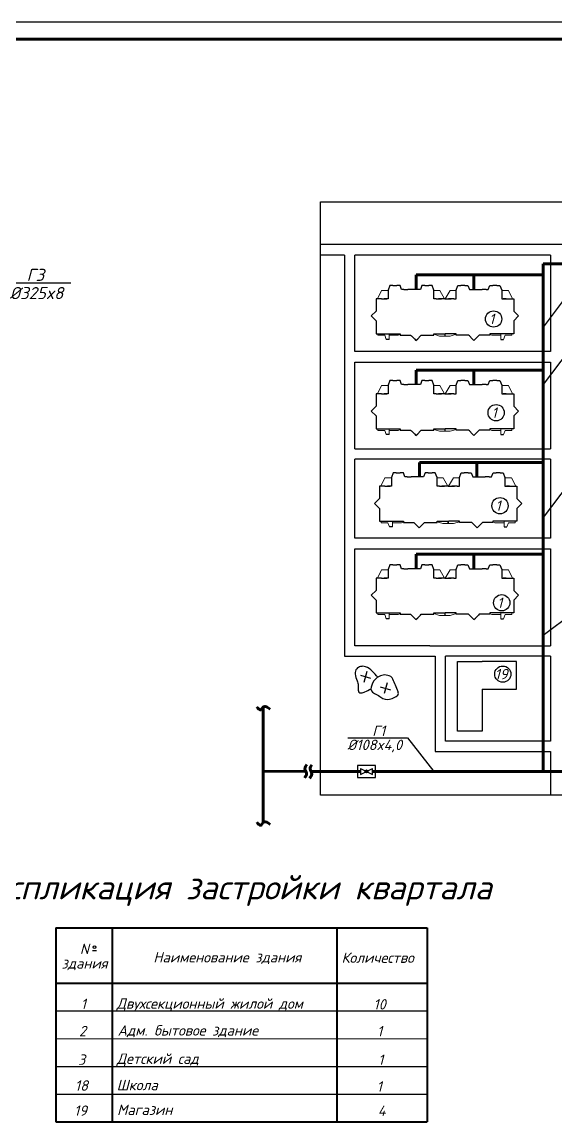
# Model space of a CAD drawing. Header units: millimetres. Extents: x -710977 to 10671, y -929782 to 89628.
# Drawn here: x 1283 to 1437, y 3862.2 to 4179.6 of the extents above; entities that cross this region are included whole.
import ezdxf

# ---------------------------------------------------------------- set-up
doc = ezdxf.new("R2010")
doc.units = ezdxf.units.MM
doc.header["$LTSCALE"] = 0.4
for name, color, linetype, lineweight in [('2', 5, 'Continuous', 50), ('5', 7, 'Continuous', 25), ('A-FLOR', 192, 'Continuous', 9), ('A-WALL', 113, 'Continuous', 9), ('газ', 7, 'Continuous', 40), ('основной', 7, 'Continuous', 60)]:
    doc.layers.add(name, color=color, linetype=linetype, lineweight=lineweight)
for name, color, linetype in [('VPORTS', 7, 'Continuous'), ('А1', 7, 'Continuous'), ('кварталыИнфо', 7, 'Continuous'), ('план', 7, 'Continuous')]:
    doc.layers.add(name, color=color, linetype=linetype)
doc.styles.add('текстовый', font='isocpeui.ttf', dxfattribs={"height": 5})

msp = doc.modelspace()

# ---------------------------------------------------------------- hatches: boundary and pattern name
h = msp.add_hatch(color=0)
edge = h.paths.add_edge_path()
edge.add_arc((1382.347, 3963.373), 0.435, 0, 360)

# ---------------------------------------------------------------- linework, layer by layer
at = {"linetype": 'ByBlock'}
for p, q in [((1369.066, 4127.785), (1640.78, 4127.785)), ((1369.066, 3956.54), (1369.066, 4127.785)), ((1640.78, 3956.54), (1369.066, 3956.54))]:
    msp.add_line(p, q, dxfattribs=at)
for p, q in [((1435.411, 4112.317), (1435.411, 4084.531)), ((1435.411, 4081.531), (1435.411, 4056.486)), ((1435.411, 4053.486), (1435.411, 4030.662)), ((1435.411, 4027.662), (1435.411, 3999.61)), ((1435.411, 3996.61), (1435.411, 3972.159)), ((1435.411, 3969.159), (1435.411, 3956.54))]:
    msp.add_line(p, q)
at = {"color": 7, "lineweight": 25}
for p, q in [((1389.984, 4103.618), (1391.136, 4103.618)), ((1393.122, 4102.466), (1394.274, 4102.466)), ((1399.215, 4103.618), (1400.367, 4103.618)), ((1410.741, 4103.618), (1409.589, 4103.618)), ((1416.834, 4102.466), (1415.682, 4102.466)), ((1419.972, 4103.618), (1418.82, 4103.618)), ((1393.231, 4089.314), (1394.383, 4089.314)), ((1395.341, 4089.06), (1396.155, 4088.245)), ((1397.115, 4088.263), (1397.929, 4089.077)), ((1399.074, 4089.314), (1400.226, 4089.314)), ((1410.882, 4089.314), (1409.73, 4089.314)), ((1412.842, 4088.263), (1412.027, 4089.077)), ((1414.616, 4089.06), (1413.801, 4088.245)), ((1416.726, 4089.314), (1415.574, 4089.314)), ((1389.984, 4076.179), (1391.136, 4076.179)), ((1399.215, 4076.179), (1400.367, 4076.179)), ((1410.741, 4076.179), (1409.589, 4076.179)), ((1419.972, 4076.179), (1418.82, 4076.179)), ((1393.122, 4075.027), (1394.274, 4075.027)), ((1416.834, 4075.027), (1415.682, 4075.027)), ((1393.231, 4061.875), (1394.383, 4061.875)), ((1395.341, 4061.621), (1396.155, 4060.807)), ((1397.115, 4060.824), (1397.929, 4061.639)), ((1399.074, 4061.875), (1400.226, 4061.875)), ((1410.882, 4061.875), (1409.73, 4061.875)), ((1412.842, 4060.824), (1412.027, 4061.639)), ((1414.616, 4061.621), (1413.801, 4060.807)), ((1416.726, 4061.875), (1415.574, 4061.875)), ((1390.924, 4049.523), (1392.076, 4049.523)), ((1394.062, 4048.371), (1395.214, 4048.371)), ((1400.155, 4049.523), (1401.307, 4049.523)), ((1411.68, 4049.523), (1410.528, 4049.523)), ((1417.774, 4048.371), (1416.622, 4048.371)), ((1420.911, 4049.523), (1419.759, 4049.523)), ((1394.17, 4035.219), (1395.322, 4035.219)), ((1396.28, 4034.966), (1397.095, 4034.151)), ((1398.054, 4034.168), (1398.869, 4034.983)), ((1400.014, 4035.219), (1401.166, 4035.219)), ((1411.822, 4035.219), (1410.67, 4035.219)), ((1413.781, 4034.168), (1412.967, 4034.983)), ((1415.555, 4034.966), (1414.741, 4034.151)), ((1417.665, 4035.219), (1416.513, 4035.219)), ((1389.984, 4023.023), (1391.136, 4023.023)), ((1393.122, 4021.871), (1394.274, 4021.871)), ((1399.215, 4023.023), (1400.367, 4023.023)), ((1410.741, 4023.023), (1409.589, 4023.023)), ((1416.834, 4021.871), (1415.682, 4021.871)), ((1419.972, 4023.023), (1418.82, 4023.023)), ((1393.231, 4008.719), (1394.383, 4008.719)), ((1395.341, 4008.465), (1396.155, 4007.65)), ((1397.115, 4007.668), (1397.929, 4008.482)), ((1399.074, 4008.719), (1400.226, 4008.719)), ((1410.882, 4008.719), (1409.73, 4008.719)), ((1412.842, 4007.668), (1412.027, 4008.482)), ((1414.616, 4008.465), (1413.801, 4007.65)), ((1416.726, 4008.719), (1415.574, 4008.719))]:
    msp.add_line(p, q, dxfattribs=at)
at = {"color": 0}
for p, q in [((1379.74, 3965.111), (1379.74, 3961.634)), ((1384.955, 3965.111), (1379.74, 3965.111)), ((1384.955, 3961.634), (1384.955, 3965.111)), ((1379.74, 3961.634), (1384.955, 3961.634)), ((1380.609, 3964.242), (1384.086, 3962.504)), ((1380.609, 3962.504), (1384.086, 3964.242)), ((1380.609, 3964.242), (1380.609, 3962.504)), ((1382.347, 3963.373), (1382.347, 3963.807)), ((1382.347, 3963.373), (1382.347, 3962.938)), ((1384.086, 3962.504), (1384.086, 3964.242))]:
    msp.add_line(p, q, dxfattribs=at)
at = {"color": 0, "linetype": 'ByBlock'}
msp.add_line((1292.747, 3886.254), (1399.839, 3886.268), dxfattribs=at)
at = {"color": 0, "ltscale": 0.5}
for centre in [(1419.014, 4093.938), (1419.75, 4066.901), (1420.863, 4040.063), (1421.352, 4012.052), (1421.67, 3991.456)]:
    msp.add_circle(centre, 2.347, dxfattribs=at)
at = {"color": 0}
msp.add_circle((1382.347, 3963.373), 0.435, dxfattribs=at)
at = {"layer": '2', "color": 0, "lineweight": 60}
for p, q in [((1433.337, 3963.373), (1433.337, 4109.852)), ((1433.337, 4109.852), (1542.035, 4109.852)), ((1396.674, 4102.466), (1396.674, 4106.656)), ((1396.674, 4106.656), (1433.337, 4106.656)), ((1413.282, 4102.466), (1413.282, 4106.656)), ((1396.674, 4075.027), (1396.674, 4079.217)), ((1396.674, 4079.217), (1433.337, 4079.217)), ((1413.282, 4075.027), (1413.282, 4079.217)), ((1397.614, 4048.371), (1397.614, 4052.561)), ((1397.614, 4052.561), (1433.337, 4052.561)), ((1414.222, 4048.371), (1414.222, 4052.561)), ((1396.674, 4021.871), (1396.674, 4026.061)), ((1396.674, 4026.061), (1433.337, 4026.061)), ((1413.282, 4021.871), (1413.282, 4026.061)), ((1352.51, 3963.373), (1352.51, 3981.897)), ((1352.51, 3981.897), (1352.51, 3948.545)), ((1364.858, 3963.366), (1352.51, 3963.416)), ((1366.326, 3963.373), (1380.609, 3963.373)), ((1384.086, 3963.373), (1433.337, 3963.373)), ((1433.337, 3963.373), (1563.726, 3963.373))]:
    msp.add_line(p, q, dxfattribs=at)
at = {"layer": '5', "color": 0, "lineweight": 40}
for p, q in [((1292.748, 3918.254), (1373.837, 3918.254)), ((1292.748, 3918.254), (1292.748, 3862.221)), ((1308.977, 3918.254), (1308.976, 3862.221)), ((1373.837, 3918.254), (1373.835, 3862.224)), ((1373.837, 3918.254), (1399.837, 3918.254)), ((1399.837, 3918.254), (1399.839, 3862.225)), ((1292.748, 3902.254), (1373.837, 3902.254)), ((1373.837, 3902.254), (1399.837, 3902.254)), ((1292.748, 3862.221), (1399.842, 3862.225))]:
    msp.add_line(p, q, dxfattribs=at)
at = {"layer": '5', "color": 0}
for p, q in [((1292.747, 3894.254), (1373.836, 3894.254)), ((1373.836, 3894.254), (1399.836, 3894.254)), ((1292.748, 3878.221), (1373.837, 3878.221)), ((1373.837, 3878.221), (1399.837, 3878.221)), ((1292.748, 3870.221), (1373.837, 3870.221)), ((1373.837, 3870.221), (1399.837, 3870.221))]:
    msp.add_line(p, q, dxfattribs=at)
at = {"layer": '5', "color": 0, "lineweight": 60}
for points in [[(1354.542, 3981.387), (1352.668, 3982.042), (1351.83, 3981.15), (1350.685, 3982.04)], [(1364.447, 3961.518), (1365.087, 3962.614), (1364.575, 3964.18), (1365.099, 3965.376)], [(1365.941, 3961.468), (1366.581, 3962.564), (1366.07, 3964.13), (1366.594, 3965.326)], [(1354.589, 3948.089), (1352.714, 3948.743), (1351.877, 3947.852), (1350.731, 3948.742)]]:
    msp.add_spline(points, degree=3, dxfattribs=at)
at = {"layer": 'A-FLOR', "color": 0}
for p, q in [((1386.688, 4102.168), (1385.5, 4099.778)), ((1388.61, 4102.159), (1386.688, 4102.168)), ((1403.49, 4102.178), (1401.762, 4102.178)), ((1404.882, 4099.778), (1403.49, 4102.178)), ((1405.074, 4099.778), (1406.466, 4102.178)), ((1406.466, 4102.178), (1408.194, 4102.178)), ((1421.346, 4102.159), (1423.269, 4102.168)), ((1423.269, 4102.168), (1424.457, 4099.778)), ((1385.658, 4089.698), (1385.658, 4089.241)), ((1385.658, 4089.241), (1387.595, 4089.241)), ((1387.595, 4089.241), (1388.051, 4088.017)), ((1388.865, 4088.017), (1388.87, 4089.698)), ((1388.869, 4089.237), (1391.486, 4089.241)), ((1391.486, 4089.241), (1392.066, 4089.458)), ((1401.762, 4089.531), (1403.446, 4089.001)), ((1403.446, 4089.001), (1404.919, 4089.001)), ((1406.511, 4089.001), (1405.038, 4089.001)), ((1408.194, 4089.531), (1406.511, 4089.001)), ((1418.47, 4089.241), (1417.89, 4089.458)), ((1421.088, 4089.237), (1418.47, 4089.241)), ((1421.091, 4088.017), (1421.087, 4089.698)), ((1422.362, 4089.241), (1421.906, 4088.017)), ((1424.299, 4089.241), (1422.362, 4089.241)), ((1424.299, 4089.698), (1424.299, 4089.241)), ((1386.688, 4074.729), (1385.5, 4072.339)), ((1388.61, 4074.72), (1386.688, 4074.729)), ((1403.49, 4074.739), (1401.762, 4074.739)), ((1404.882, 4072.339), (1403.49, 4074.739)), ((1405.074, 4072.339), (1406.466, 4074.739)), ((1406.466, 4074.739), (1408.194, 4074.739)), ((1421.346, 4074.72), (1423.269, 4074.729)), ((1423.269, 4074.729), (1424.457, 4072.339)), ((1385.658, 4062.259), (1385.658, 4061.803)), ((1385.658, 4061.803), (1387.595, 4061.803)), ((1387.595, 4061.803), (1388.051, 4060.579)), ((1388.865, 4060.579), (1388.87, 4062.259)), ((1388.869, 4061.798), (1391.486, 4061.803)), ((1391.486, 4061.803), (1392.066, 4062.019)), ((1401.762, 4062.092), (1403.446, 4061.563)), ((1403.446, 4061.563), (1404.919, 4061.563)), ((1406.511, 4061.563), (1405.038, 4061.563)), ((1408.194, 4062.092), (1406.511, 4061.563)), ((1418.47, 4061.803), (1417.89, 4062.019)), ((1421.088, 4061.798), (1418.47, 4061.803)), ((1421.091, 4060.579), (1421.087, 4062.259)), ((1422.362, 4061.803), (1421.906, 4060.579)), ((1424.299, 4061.803), (1422.362, 4061.803)), ((1424.299, 4062.259), (1424.299, 4061.803)), ((1387.627, 4048.074), (1386.439, 4045.683)), ((1389.55, 4048.065), (1387.627, 4048.074)), ((1404.43, 4048.083), (1402.702, 4048.083)), ((1405.822, 4045.683), (1404.43, 4048.083)), ((1406.014, 4045.683), (1407.406, 4048.083)), ((1407.406, 4048.083), (1409.134, 4048.083)), ((1422.286, 4048.065), (1424.208, 4048.074)), ((1424.208, 4048.074), (1425.396, 4045.683)), ((1386.597, 4035.603), (1386.597, 4035.147)), ((1386.597, 4035.147), (1388.534, 4035.147)), ((1388.534, 4035.147), (1388.99, 4033.923)), ((1389.804, 4033.923), (1389.809, 4035.603)), ((1389.808, 4035.142), (1392.425, 4035.147)), ((1392.425, 4035.147), (1393.006, 4035.363)), ((1402.702, 4035.436), (1404.385, 4034.907)), ((1404.385, 4034.907), (1405.858, 4034.907)), ((1407.45, 4034.907), (1405.977, 4034.907)), ((1409.134, 4035.436), (1407.45, 4034.907)), ((1419.41, 4035.147), (1418.83, 4035.363)), ((1422.027, 4035.142), (1419.41, 4035.147)), ((1422.031, 4033.923), (1422.026, 4035.603)), ((1423.301, 4035.147), (1422.845, 4033.923)), ((1425.238, 4035.147), (1423.301, 4035.147)), ((1425.238, 4035.603), (1425.238, 4035.147)), ((1386.688, 4021.573), (1385.5, 4019.183)), ((1388.61, 4021.564), (1386.688, 4021.573)), ((1403.49, 4021.583), (1401.762, 4021.583)), ((1404.882, 4019.183), (1403.49, 4021.583)), ((1405.074, 4019.183), (1406.466, 4021.583)), ((1406.466, 4021.583), (1408.194, 4021.583)), ((1421.346, 4021.564), (1423.269, 4021.573)), ((1423.269, 4021.573), (1424.457, 4019.183)), ((1385.658, 4009.103), (1385.658, 4008.646)), ((1388.865, 4007.422), (1388.87, 4009.103)), ((1421.091, 4007.422), (1421.087, 4009.103)), ((1424.299, 4009.103), (1424.299, 4008.646)), ((1385.658, 4008.646), (1387.595, 4008.646)), ((1387.595, 4008.646), (1388.051, 4007.422)), ((1388.869, 4008.641), (1391.486, 4008.646)), ((1391.486, 4008.646), (1392.066, 4008.862)), ((1401.762, 4008.935), (1403.446, 4008.406)), ((1403.446, 4008.406), (1404.919, 4008.406)), ((1406.511, 4008.406), (1405.038, 4008.406)), ((1408.194, 4008.935), (1406.511, 4008.406)), ((1418.47, 4008.646), (1417.89, 4008.862)), ((1421.088, 4008.641), (1418.47, 4008.646)), ((1422.362, 4008.646), (1421.906, 4007.422)), ((1424.299, 4008.646), (1422.362, 4008.646))]:
    msp.add_line(p, q, dxfattribs=at)
at = {"layer": 'A-WALL', "lineweight": 25}
for p, q in [((1389.116, 4103.618), (1388.61, 4102.269)), ((1388.61, 4102.269), (1388.61, 4099.778)), ((1389.984, 4103.618), (1389.116, 4103.618)), ((1392.041, 4103.618), (1391.136, 4103.618)), ((1392.473, 4102.466), (1392.041, 4103.618)), ((1393.122, 4102.466), (1392.473, 4102.466)), ((1396.098, 4102.466), (1394.274, 4102.466)), ((1397.9, 4102.466), (1397.25, 4102.466)), ((1398.332, 4103.618), (1397.9, 4102.466)), ((1399.215, 4103.618), (1398.332, 4103.618)), ((1401.257, 4103.618), (1400.367, 4103.618)), ((1401.762, 4102.269), (1401.257, 4103.618)), ((1401.762, 4099.778), (1401.762, 4102.269)), ((1408.194, 4102.269), (1408.7, 4103.618)), ((1408.194, 4099.778), (1408.194, 4102.269)), ((1408.7, 4103.618), (1409.589, 4103.618)), ((1410.741, 4103.618), (1411.625, 4103.618)), ((1411.625, 4103.618), (1412.057, 4102.466)), ((1412.057, 4102.466), (1412.706, 4102.466)), ((1413.858, 4102.466), (1415.682, 4102.466)), ((1416.834, 4102.466), (1417.484, 4102.466)), ((1417.484, 4102.466), (1417.916, 4103.618)), ((1417.916, 4103.618), (1418.82, 4103.618)), ((1419.972, 4103.618), (1420.841, 4103.618)), ((1420.841, 4103.618), (1421.346, 4102.269)), ((1421.346, 4102.269), (1421.346, 4099.778)), ((1385.154, 4099.778), (1385.154, 4096.237)), ((1386.69, 4099.778), (1385.154, 4099.778)), ((1388.61, 4099.778), (1387.422, 4099.778)), ((1402.434, 4099.778), (1401.762, 4099.778)), ((1404.978, 4099.778), (1403.166, 4099.778)), ((1404.978, 4099.778), (1406.791, 4099.778)), ((1407.522, 4099.778), (1408.194, 4099.778)), ((1421.346, 4099.778), (1422.535, 4099.778)), ((1422.679, 4099.778), (1424.802, 4099.778)), ((1424.802, 4099.778), (1424.802, 4096.237)), ((1385.154, 4096.237), (1383.731, 4094.814)), ((1383.731, 4094.814), (1385.154, 4093.391)), ((1424.802, 4096.237), (1426.225, 4094.814)), ((1426.225, 4094.814), (1424.802, 4093.391)), ((1385.154, 4093.391), (1385.154, 4089.698)), ((1424.802, 4093.391), (1424.802, 4089.698)), ((1385.154, 4089.698), (1386.459, 4089.698)), ((1387.389, 4089.698), (1389.826, 4089.698)), ((1390.558, 4089.698), (1392.066, 4089.698)), ((1392.066, 4089.698), (1392.066, 4089.314)), ((1392.066, 4089.314), (1393.231, 4089.314)), ((1394.383, 4089.314), (1395.087, 4089.314)), ((1395.087, 4089.314), (1395.341, 4089.06)), ((1397.929, 4089.077), (1398.166, 4089.314)), ((1398.166, 4089.314), (1399.074, 4089.314)), ((1400.226, 4089.314), (1401.762, 4089.314)), ((1401.762, 4089.314), (1401.762, 4089.698)), ((1401.762, 4089.698), (1403.335, 4089.698)), ((1403.479, 4089.698), (1404.919, 4089.698)), ((1406.478, 4089.698), (1405.038, 4089.698)), ((1408.194, 4089.698), (1406.622, 4089.698)), ((1408.194, 4089.314), (1408.194, 4089.698)), ((1409.73, 4089.314), (1408.194, 4089.314)), ((1411.791, 4089.314), (1410.882, 4089.314)), ((1412.027, 4089.077), (1411.791, 4089.314)), ((1414.87, 4089.314), (1414.616, 4089.06)), ((1415.574, 4089.314), (1414.87, 4089.314)), ((1417.89, 4089.314), (1416.726, 4089.314)), ((1419.399, 4089.698), (1417.89, 4089.698)), ((1417.89, 4089.698), (1417.89, 4089.314)), ((1421.97, 4089.698), (1420.13, 4089.698)), ((1424.802, 4089.698), (1423.498, 4089.698)), ((1389.116, 4076.179), (1388.61, 4074.831)), ((1389.984, 4076.179), (1389.116, 4076.179)), ((1392.041, 4076.179), (1391.136, 4076.179)), ((1392.473, 4075.027), (1392.041, 4076.179)), ((1398.332, 4076.179), (1397.9, 4075.027)), ((1399.215, 4076.179), (1398.332, 4076.179)), ((1401.257, 4076.179), (1400.367, 4076.179)), ((1401.762, 4074.831), (1401.257, 4076.179)), ((1408.194, 4074.831), (1408.7, 4076.179)), ((1408.7, 4076.179), (1409.589, 4076.179)), ((1410.741, 4076.179), (1411.625, 4076.179)), ((1411.625, 4076.179), (1412.057, 4075.027)), ((1417.484, 4075.027), (1417.916, 4076.179)), ((1417.916, 4076.179), (1418.82, 4076.179)), ((1419.972, 4076.179), (1420.841, 4076.179)), ((1420.841, 4076.179), (1421.346, 4074.831)), ((1388.61, 4074.831), (1388.61, 4072.339)), ((1393.122, 4075.027), (1392.473, 4075.027)), ((1396.098, 4075.027), (1394.274, 4075.027)), ((1397.9, 4075.027), (1397.25, 4075.027)), ((1401.762, 4072.339), (1401.762, 4074.831)), ((1408.194, 4072.339), (1408.194, 4074.831)), ((1412.057, 4075.027), (1412.706, 4075.027)), ((1413.858, 4075.027), (1415.682, 4075.027)), ((1416.834, 4075.027), (1417.484, 4075.027)), ((1421.346, 4074.831), (1421.346, 4072.339)), ((1385.154, 4072.339), (1385.154, 4068.798)), ((1386.69, 4072.339), (1385.154, 4072.339)), ((1388.61, 4072.339), (1387.422, 4072.339)), ((1402.434, 4072.339), (1401.762, 4072.339)), ((1404.978, 4072.339), (1403.166, 4072.339)), ((1404.978, 4072.339), (1406.791, 4072.339)), ((1407.522, 4072.339), (1408.194, 4072.339)), ((1421.346, 4072.339), (1422.535, 4072.339)), ((1422.679, 4072.339), (1424.802, 4072.339)), ((1424.802, 4072.339), (1424.802, 4068.798)), ((1385.154, 4068.798), (1383.731, 4067.375)), ((1383.731, 4067.375), (1385.154, 4065.952)), ((1424.802, 4068.798), (1426.225, 4067.375)), ((1426.225, 4067.375), (1424.802, 4065.952)), ((1385.154, 4065.952), (1385.154, 4062.259)), ((1424.802, 4065.952), (1424.802, 4062.259)), ((1385.154, 4062.259), (1386.459, 4062.259)), ((1387.389, 4062.259), (1389.826, 4062.259)), ((1390.558, 4062.259), (1392.066, 4062.259)), ((1392.066, 4062.259), (1392.066, 4061.875)), ((1392.066, 4061.875), (1393.231, 4061.875)), ((1394.383, 4061.875), (1395.087, 4061.875)), ((1395.087, 4061.875), (1395.341, 4061.621)), ((1397.929, 4061.639), (1398.166, 4061.875)), ((1398.166, 4061.875), (1399.074, 4061.875)), ((1400.226, 4061.875), (1401.762, 4061.875)), ((1401.762, 4061.875), (1401.762, 4062.259)), ((1401.762, 4062.259), (1403.335, 4062.259)), ((1403.479, 4062.259), (1404.919, 4062.259)), ((1406.478, 4062.259), (1405.038, 4062.259)), ((1408.194, 4062.259), (1406.622, 4062.259)), ((1408.194, 4061.875), (1408.194, 4062.259)), ((1409.73, 4061.875), (1408.194, 4061.875)), ((1411.791, 4061.875), (1410.882, 4061.875)), ((1412.027, 4061.639), (1411.791, 4061.875)), ((1414.87, 4061.875), (1414.616, 4061.621)), ((1415.574, 4061.875), (1414.87, 4061.875)), ((1417.89, 4061.875), (1416.726, 4061.875)), ((1419.399, 4062.259), (1417.89, 4062.259)), ((1417.89, 4062.259), (1417.89, 4061.875)), ((1421.97, 4062.259), (1420.13, 4062.259)), ((1424.802, 4062.259), (1423.498, 4062.259)), ((1390.055, 4049.523), (1389.55, 4048.175)), ((1389.55, 4048.175), (1389.55, 4045.683)), ((1390.924, 4049.523), (1390.055, 4049.523)), ((1392.98, 4049.523), (1392.076, 4049.523)), ((1393.412, 4048.371), (1392.98, 4049.523)), ((1394.062, 4048.371), (1393.412, 4048.371)), ((1397.038, 4048.371), (1395.214, 4048.371)), ((1398.839, 4048.371), (1398.19, 4048.371)), ((1399.271, 4049.523), (1398.839, 4048.371)), ((1400.155, 4049.523), (1399.271, 4049.523)), ((1402.196, 4049.523), (1401.307, 4049.523)), ((1402.702, 4048.175), (1402.196, 4049.523)), ((1402.702, 4045.683), (1402.702, 4048.175)), ((1409.134, 4048.175), (1409.639, 4049.523)), ((1409.134, 4045.683), (1409.134, 4048.175)), ((1409.639, 4049.523), (1410.528, 4049.523)), ((1411.68, 4049.523), (1412.564, 4049.523)), ((1412.564, 4049.523), (1412.996, 4048.371)), ((1412.996, 4048.371), (1413.646, 4048.371)), ((1414.798, 4048.371), (1416.622, 4048.371)), ((1417.774, 4048.371), (1418.423, 4048.371)), ((1418.423, 4048.371), (1418.855, 4049.523)), ((1418.855, 4049.523), (1419.759, 4049.523)), ((1420.911, 4049.523), (1421.78, 4049.523)), ((1421.78, 4049.523), (1422.286, 4048.175)), ((1422.286, 4048.175), (1422.286, 4045.683)), ((1386.094, 4045.683), (1386.094, 4042.142)), ((1387.63, 4045.683), (1386.094, 4045.683)), ((1389.55, 4045.683), (1388.361, 4045.683)), ((1403.374, 4045.683), (1402.702, 4045.683)), ((1405.918, 4045.683), (1404.105, 4045.683)), ((1405.918, 4045.683), (1407.73, 4045.683)), ((1408.462, 4045.683), (1409.134, 4045.683)), ((1422.286, 4045.683), (1423.474, 4045.683)), ((1423.618, 4045.683), (1425.742, 4045.683)), ((1425.742, 4045.683), (1425.742, 4042.142)), ((1386.094, 4042.142), (1384.67, 4040.719)), ((1425.742, 4042.142), (1427.165, 4040.719)), ((1384.67, 4040.719), (1386.094, 4039.296)), ((1386.094, 4039.296), (1386.094, 4035.603)), ((1427.165, 4040.719), (1425.742, 4039.296)), ((1425.742, 4039.296), (1425.742, 4035.603)), ((1386.094, 4035.603), (1387.398, 4035.603)), ((1388.328, 4035.603), (1390.765, 4035.603)), ((1391.497, 4035.603), (1393.006, 4035.603)), ((1393.006, 4035.603), (1393.006, 4035.219)), ((1393.006, 4035.219), (1394.17, 4035.219)), ((1395.322, 4035.219), (1396.026, 4035.219)), ((1396.026, 4035.219), (1396.28, 4034.966)), ((1398.869, 4034.983), (1399.105, 4035.219)), ((1399.105, 4035.219), (1400.014, 4035.219)), ((1401.166, 4035.219), (1402.702, 4035.219)), ((1402.702, 4035.219), (1402.702, 4035.603)), ((1402.702, 4035.603), (1404.274, 4035.603)), ((1404.418, 4035.603), (1405.858, 4035.603)), ((1407.417, 4035.603), (1405.977, 4035.603)), ((1409.134, 4035.603), (1407.561, 4035.603)), ((1409.134, 4035.219), (1409.134, 4035.603)), ((1410.67, 4035.219), (1409.134, 4035.219)), ((1412.73, 4035.219), (1411.822, 4035.219)), ((1412.967, 4034.983), (1412.73, 4035.219)), ((1415.809, 4035.219), (1415.555, 4034.966)), ((1416.513, 4035.219), (1415.809, 4035.219)), ((1418.83, 4035.219), (1417.665, 4035.219)), ((1420.338, 4035.603), (1418.83, 4035.603)), ((1418.83, 4035.603), (1418.83, 4035.219)), ((1422.91, 4035.603), (1421.07, 4035.603)), ((1425.742, 4035.603), (1424.437, 4035.603)), ((1389.116, 4023.023), (1388.61, 4021.674)), ((1389.984, 4023.023), (1389.116, 4023.023)), ((1392.041, 4023.023), (1391.136, 4023.023)), ((1392.473, 4021.871), (1392.041, 4023.023)), ((1393.122, 4021.871), (1392.473, 4021.871)), ((1396.098, 4021.871), (1394.274, 4021.871)), ((1397.9, 4021.871), (1397.25, 4021.871)), ((1398.332, 4023.023), (1397.9, 4021.871)), ((1399.215, 4023.023), (1398.332, 4023.023)), ((1401.257, 4023.023), (1400.367, 4023.023)), ((1401.762, 4021.674), (1401.257, 4023.023)), ((1408.194, 4021.674), (1408.7, 4023.023)), ((1408.7, 4023.023), (1409.589, 4023.023)), ((1410.741, 4023.023), (1411.625, 4023.023)), ((1411.625, 4023.023), (1412.057, 4021.871)), ((1412.057, 4021.871), (1412.706, 4021.871)), ((1413.858, 4021.871), (1415.682, 4021.871)), ((1416.834, 4021.871), (1417.484, 4021.871)), ((1417.484, 4021.871), (1417.916, 4023.023)), ((1417.916, 4023.023), (1418.82, 4023.023)), ((1419.972, 4023.023), (1420.841, 4023.023)), ((1420.841, 4023.023), (1421.346, 4021.674)), ((1385.154, 4019.183), (1385.154, 4015.641)), ((1386.69, 4019.183), (1385.154, 4019.183)), ((1388.61, 4019.183), (1387.422, 4019.183)), ((1388.61, 4021.674), (1388.61, 4019.183)), ((1401.762, 4019.183), (1401.762, 4021.674)), ((1402.434, 4019.183), (1401.762, 4019.183)), ((1404.978, 4019.183), (1403.166, 4019.183)), ((1404.978, 4019.183), (1406.791, 4019.183)), ((1407.522, 4019.183), (1408.194, 4019.183)), ((1408.194, 4019.183), (1408.194, 4021.674)), ((1421.346, 4021.674), (1421.346, 4019.183)), ((1421.346, 4019.183), (1422.535, 4019.183)), ((1422.679, 4019.183), (1424.802, 4019.183)), ((1424.802, 4019.183), (1424.802, 4015.641)), ((1385.154, 4015.641), (1383.731, 4014.218)), ((1424.802, 4015.641), (1426.225, 4014.218)), ((1383.731, 4014.218), (1385.154, 4012.795)), ((1385.154, 4012.795), (1385.154, 4009.103)), ((1426.225, 4014.218), (1424.802, 4012.795)), ((1424.802, 4012.795), (1424.802, 4009.103)), ((1385.154, 4009.103), (1386.459, 4009.103)), ((1387.389, 4009.103), (1389.826, 4009.103)), ((1390.558, 4009.103), (1392.066, 4009.103)), ((1392.066, 4009.103), (1392.066, 4008.719)), ((1401.762, 4008.719), (1401.762, 4009.103)), ((1401.762, 4009.103), (1403.335, 4009.103)), ((1403.479, 4009.103), (1404.919, 4009.103)), ((1406.478, 4009.103), (1405.038, 4009.103)), ((1408.194, 4009.103), (1406.622, 4009.103)), ((1408.194, 4008.719), (1408.194, 4009.103)), ((1419.399, 4009.103), (1417.89, 4009.103)), ((1417.89, 4009.103), (1417.89, 4008.719)), ((1421.97, 4009.103), (1420.13, 4009.103)), ((1424.802, 4009.103), (1423.498, 4009.103)), ((1392.066, 4008.719), (1393.231, 4008.719)), ((1394.383, 4008.719), (1395.087, 4008.719)), ((1395.087, 4008.719), (1395.341, 4008.465)), ((1397.929, 4008.482), (1398.166, 4008.719)), ((1398.166, 4008.719), (1399.074, 4008.719)), ((1400.226, 4008.719), (1401.762, 4008.719)), ((1409.73, 4008.719), (1408.194, 4008.719)), ((1411.791, 4008.719), (1410.882, 4008.719)), ((1412.027, 4008.482), (1411.791, 4008.719)), ((1414.87, 4008.719), (1414.616, 4008.465)), ((1415.574, 4008.719), (1414.87, 4008.719)), ((1417.89, 4008.719), (1416.726, 4008.719))]:
    msp.add_line(p, q, dxfattribs=at)
at = {"layer": 'A-WALL'}
for p, q in [((1404.919, 4089.698), (1404.919, 4089.001)), ((1404.919, 4089.001), (1405.038, 4089.001)), ((1405.038, 4089.698), (1405.038, 4089.001)), ((1404.919, 4062.259), (1404.919, 4061.563)), ((1404.919, 4061.563), (1405.038, 4061.563)), ((1405.038, 4062.259), (1405.038, 4061.563)), ((1405.858, 4035.603), (1405.858, 4034.907)), ((1405.858, 4034.907), (1405.977, 4034.907)), ((1405.977, 4035.603), (1405.977, 4034.907)), ((1404.919, 4009.103), (1404.919, 4008.406)), ((1405.038, 4009.103), (1405.038, 4008.406)), ((1404.919, 4008.406), (1405.038, 4008.406))]:
    msp.add_line(p, q, dxfattribs=at)
at = {"layer": 'VPORTS'}
for p, q in [((1386.69, 4099.778), (1388.208, 4099.778)), ((1402.434, 4099.778), (1403.952, 4099.778)), ((1407.522, 4099.778), (1406.004, 4099.778)), ((1422.679, 4099.778), (1421.748, 4099.778)), ((1386.459, 4089.698), (1387.389, 4089.698)), ((1389.826, 4089.698), (1391.344, 4089.698)), ((1402.548, 4089.698), (1403.479, 4089.698)), ((1403.335, 4089.698), (1403.479, 4089.698)), ((1407.408, 4089.698), (1406.478, 4089.698)), ((1406.622, 4089.698), (1406.478, 4089.698)), ((1420.13, 4089.698), (1418.612, 4089.698)), ((1423.498, 4089.698), (1421.97, 4089.698)), ((1386.69, 4072.339), (1388.208, 4072.339)), ((1402.434, 4072.339), (1403.952, 4072.339)), ((1407.522, 4072.339), (1406.004, 4072.339)), ((1422.679, 4072.339), (1421.748, 4072.339)), ((1386.459, 4062.259), (1387.389, 4062.259)), ((1389.826, 4062.259), (1391.344, 4062.259)), ((1402.548, 4062.259), (1403.479, 4062.259)), ((1403.335, 4062.259), (1403.479, 4062.259)), ((1407.408, 4062.259), (1406.478, 4062.259)), ((1406.622, 4062.259), (1406.478, 4062.259)), ((1420.13, 4062.259), (1418.612, 4062.259)), ((1423.498, 4062.259), (1421.97, 4062.259)), ((1387.63, 4045.683), (1389.148, 4045.683)), ((1403.374, 4045.683), (1404.892, 4045.683)), ((1408.462, 4045.683), (1406.944, 4045.683)), ((1423.618, 4045.683), (1422.688, 4045.683)), ((1387.398, 4035.603), (1388.328, 4035.603)), ((1390.765, 4035.603), (1392.283, 4035.603)), ((1403.488, 4035.603), (1404.418, 4035.603)), ((1404.274, 4035.603), (1404.418, 4035.603)), ((1408.348, 4035.603), (1407.417, 4035.603)), ((1407.561, 4035.603), (1407.417, 4035.603)), ((1421.07, 4035.603), (1419.552, 4035.603)), ((1424.437, 4035.603), (1422.91, 4035.603)), ((1386.69, 4019.183), (1388.208, 4019.183)), ((1402.434, 4019.183), (1403.952, 4019.183)), ((1407.522, 4019.183), (1406.004, 4019.183)), ((1422.679, 4019.183), (1421.748, 4019.183)), ((1386.459, 4009.103), (1387.389, 4009.103)), ((1389.826, 4009.103), (1391.344, 4009.103)), ((1402.548, 4009.103), (1403.479, 4009.103)), ((1403.335, 4009.103), (1403.479, 4009.103)), ((1407.408, 4009.103), (1406.478, 4009.103)), ((1406.622, 4009.103), (1406.478, 4009.103)), ((1420.13, 4009.103), (1418.612, 4009.103)), ((1423.498, 4009.103), (1421.97, 4009.103))]:
    msp.add_line(p, q, dxfattribs=at)
at = {"layer": 'А1'}
msp.add_line((852.127, 4179.644), (1693.127, 4179.644), dxfattribs=at)
at = {"layer": 'газ', "color": 0, "lineweight": 25, "ltscale": 0.08}
for p, q in [((1297.081, 4104.285), (1278.055, 4104.285)), ((1440.822, 4101.556), (1433.337, 4091.63)), ((1440.822, 4084.982), (1433.337, 4075.056)), ((1440.822, 4046.538), (1433.337, 4036.612)), ((1442.059, 4009.186), (1433.337, 4002.595)), ((1376.938, 3973.096), (1394.22, 3973.096)), ((1394.22, 3973.096), (1401.736, 3963.373)), ((1303.3, 3911.748), (1304.433, 3911.748))]:
    msp.add_line(p, q, dxfattribs=at)
msp.add_circle((1303.894, 3912.686), 0.4, dxfattribs=at)
at = {"layer": 'кварталыИнфо', "ltscale": 0.12}
for p, q in [((1369.066, 4112.317), (1369.066, 4115.517)), ((1369.066, 4115.517), (1608.674, 4115.517)), ((1376.008, 4112.317), (1369.066, 4112.317)), ((1376.008, 4112.317), (1376.008, 3996.61)), ((1435.411, 4112.317), (1379.008, 4112.317)), ((1379.008, 4084.531), (1379.008, 4112.317)), ((1397.25, 4102.466), (1396.098, 4102.466)), ((1412.706, 4102.466), (1413.858, 4102.466)), ((1388.865, 4088.017), (1388.051, 4088.017)), ((1396.155, 4088.245), (1396.626, 4087.775)), ((1396.626, 4087.775), (1397.115, 4088.263)), ((1412.842, 4088.263), (1413.33, 4087.775)), ((1413.33, 4087.775), (1413.801, 4088.245)), ((1421.091, 4088.017), (1421.906, 4088.017)), ((1435.411, 4084.531), (1379.008, 4084.531)), ((1379.008, 4081.531), (1435.411, 4081.531)), ((1379.008, 4056.486), (1379.008, 4081.531)), ((1397.25, 4075.027), (1396.098, 4075.027)), ((1412.706, 4075.027), (1413.858, 4075.027)), ((1388.865, 4060.579), (1388.051, 4060.579)), ((1396.155, 4060.807), (1396.626, 4060.336)), ((1396.626, 4060.336), (1397.115, 4060.824)), ((1412.842, 4060.824), (1413.33, 4060.336)), ((1413.33, 4060.336), (1413.801, 4060.807)), ((1421.091, 4060.579), (1421.906, 4060.579)), ((1379.008, 4056.486), (1435.411, 4056.486)), ((1435.411, 4053.486), (1379.007, 4053.486)), ((1379.008, 4030.662), (1379.008, 4053.486)), ((1398.19, 4048.371), (1397.038, 4048.371)), ((1413.646, 4048.371), (1414.798, 4048.371)), ((1389.804, 4033.923), (1388.99, 4033.923)), ((1397.095, 4034.151), (1397.566, 4033.68)), ((1397.566, 4033.68), (1398.054, 4034.168)), ((1413.781, 4034.168), (1414.27, 4033.68)), ((1414.27, 4033.68), (1414.741, 4034.151)), ((1422.031, 4033.923), (1422.845, 4033.923)), ((1435.411, 4030.662), (1379.007, 4030.662)), ((1379.007, 4027.662), (1435.411, 4027.662)), ((1379.008, 3999.61), (1379.008, 4027.662)), ((1397.25, 4021.871), (1396.098, 4021.871)), ((1412.706, 4021.871), (1413.858, 4021.871)), ((1388.865, 4007.422), (1388.051, 4007.422)), ((1396.155, 4007.65), (1396.626, 4007.179)), ((1396.626, 4007.179), (1397.115, 4007.668)), ((1412.842, 4007.668), (1413.33, 4007.179)), ((1413.33, 4007.179), (1413.801, 4007.65)), ((1421.091, 4007.422), (1421.906, 4007.422)), ((1400.572, 3999.61), (1379.008, 3999.61)), ((1400.572, 3999.61), (1435.411, 3999.61)), ((1376.008, 3996.61), (1402.119, 3996.61)), ((1402.119, 3996.61), (1402.119, 3969.159)), ((1405.119, 3972.159), (1405.119, 3996.61)), ((1435.411, 3996.61), (1405.119, 3996.61)), ((1435.411, 3972.159), (1405.119, 3972.159)), ((1402.119, 3969.159), (1435.411, 3969.159))]:
    msp.add_line(p, q, dxfattribs=at)
for points in [[(1415.672, 3987.114), (1415.672, 3974.993), (1408.574, 3974.993), (1408.574, 3995.073), (1415.672, 3995.073)], [(1415.672, 3987.114), (1425.584, 3987.114), (1425.584, 3995.073), (1415.672, 3995.073)]]:
    msp.add_lwpolyline(points, dxfattribs=at)
at = {"layer": 'основной'}
msp.add_line((872.127, 4174.644), (1688.127, 4174.644), dxfattribs=at)
at = {"layer": 'план', "color": 0}
for p, q in [((1383.611, 3990.241), (1380.667, 3991.055)), ((1381.631, 3989.13), (1382.501, 3992.278)), ((1389.342, 3986.859), (1386.398, 3987.673)), ((1387.501, 3985.931), (1388.372, 3989.079))]:
    msp.add_line(p, q, dxfattribs=at)
for points in [[(1385.572, 3990.556), (1384.071, 3992.242), (1382.034, 3993.602), (1380.596, 3993.637), (1379.523, 3993.029), (1379.104, 3991.514), (1379.611, 3989.559), (1379.969, 3988.179), (1379.969, 3986.832), (1380.113, 3986.279), (1380.846, 3986.077), (1381.913, 3986.353), (1383.624, 3987.213)], [(1389.783, 3990.433), (1391.295, 3986.858), (1391.542, 3985.903), (1389.722, 3984.442), (1387.098, 3984.417), (1385.81, 3985.255), (1383.747, 3986.634), (1384.123, 3988.899), (1385.998, 3990.807), (1387.613, 3991.226), (1389.331, 3990.751), (1389.783, 3990.433)]]:
    msp.add_spline(points, degree=3, dxfattribs=at)

# ---------------------------------------------------------------- texts
at = {"color": 2, "ltscale": 0.5, "char_height": 3.5, "attachment_point": 1}
for s, insert in [('{\\fISOCPEUR|b0|i1|c204|p34;Г3}', (1284.302, 4108.417)), ('{\\fISOCPEUR|b0|i1|c0|p34;%%C325x8}', (1279.425, 4103.172))]:
    msp.add_mtext_dynamic_manual_height_columns(s, width=24.18142, gutter_width=15, heights=[0], dxfattribs=dict(at, insert=insert))
at = {"layer": '5', "color": 0, "style": 'текстовый'}
for s, p in [('1', (1417.701, 4092.452)), ('1', (1418.437, 4065.414)), ('1', (1419.55, 4038.576)), ('1', (1420.039, 4010.566)), ('19', (1419.354, 3989.969))]:
    msp.add_text(s, height=3, dxfattribs=at).set_placement(p)
at = {"layer": 'газ', "color": 0, "lineweight": 25, "ltscale": 0.08, "style": 'текстовый'}
for s, p in [('Г1', (1384.011, 3973.603)), ('%%C108x4,0', (1376.819, 3969.548)), ('N', (1299.67, 3910.656)), ('Наименование здания', (1320.856, 3908.249)), ('Количество', (1375.15, 3908.142)), ('здания', (1294.393, 3906.49)), ('1', (1299.924, 3894.783)), ('Двухсекционный жилой дом', (1310.261, 3894.893)), ('10', (1384.353, 3894.68)), ('2', (1299.417, 3886.945)), ('Адм. бытовое здание', (1310.556, 3887.157)), ('1', (1385.396, 3886.945)), ('3', (1299.122, 3878.71)), ('Детский сад', (1310.3, 3878.986)), ('1', (1385.709, 3878.706)), ('18', (1298.249, 3871.244)), ('Школа', (1310.288, 3871.388)), ('1', (1385.303, 3870.989)), ('19', (1297.998, 3863.997)), ('Магазин', (1310.405, 3864.238)), ('4', (1385.601, 3863.976))]:
    msp.add_text(s, height=3, dxfattribs=at).set_placement(p)
at = {"layer": 'газ', "color": 0, "lineweight": 50, "ltscale": 0.08, "insert": (1269.175, 3933.453), "char_height": 7, "attachment_point": 1, "style": 'текстовый'}
msp.add_mtext_dynamic_manual_height_columns('{\\fISOCPEUR|b0|i1|c204|p34;Экспликация застройки квартала}', width=188.35746, gutter_width=15, heights=[0], dxfattribs=at)

doc.saveas('drawing.dxf')
